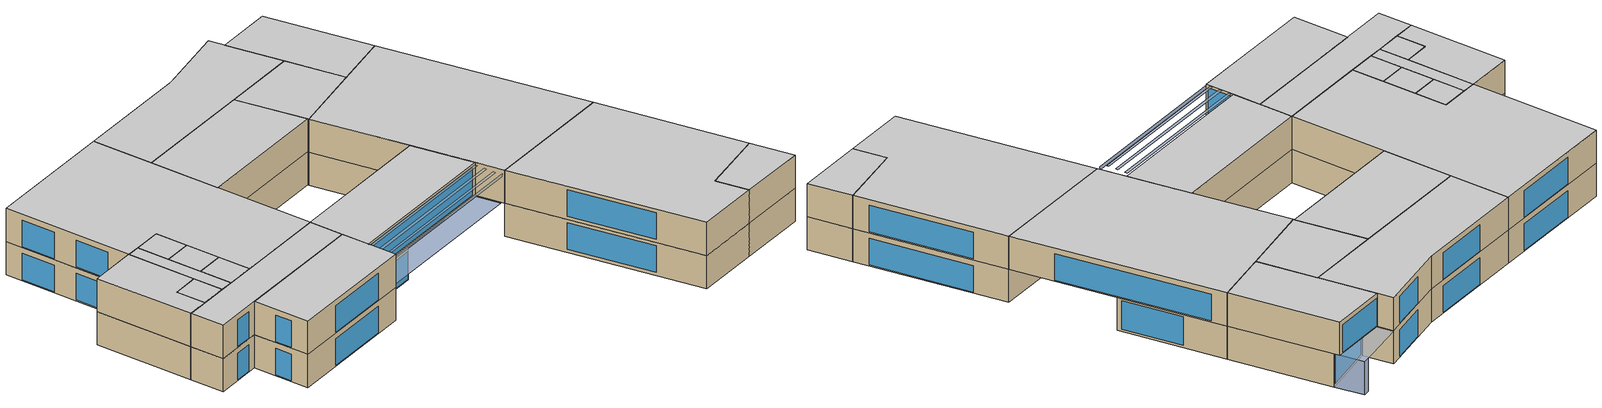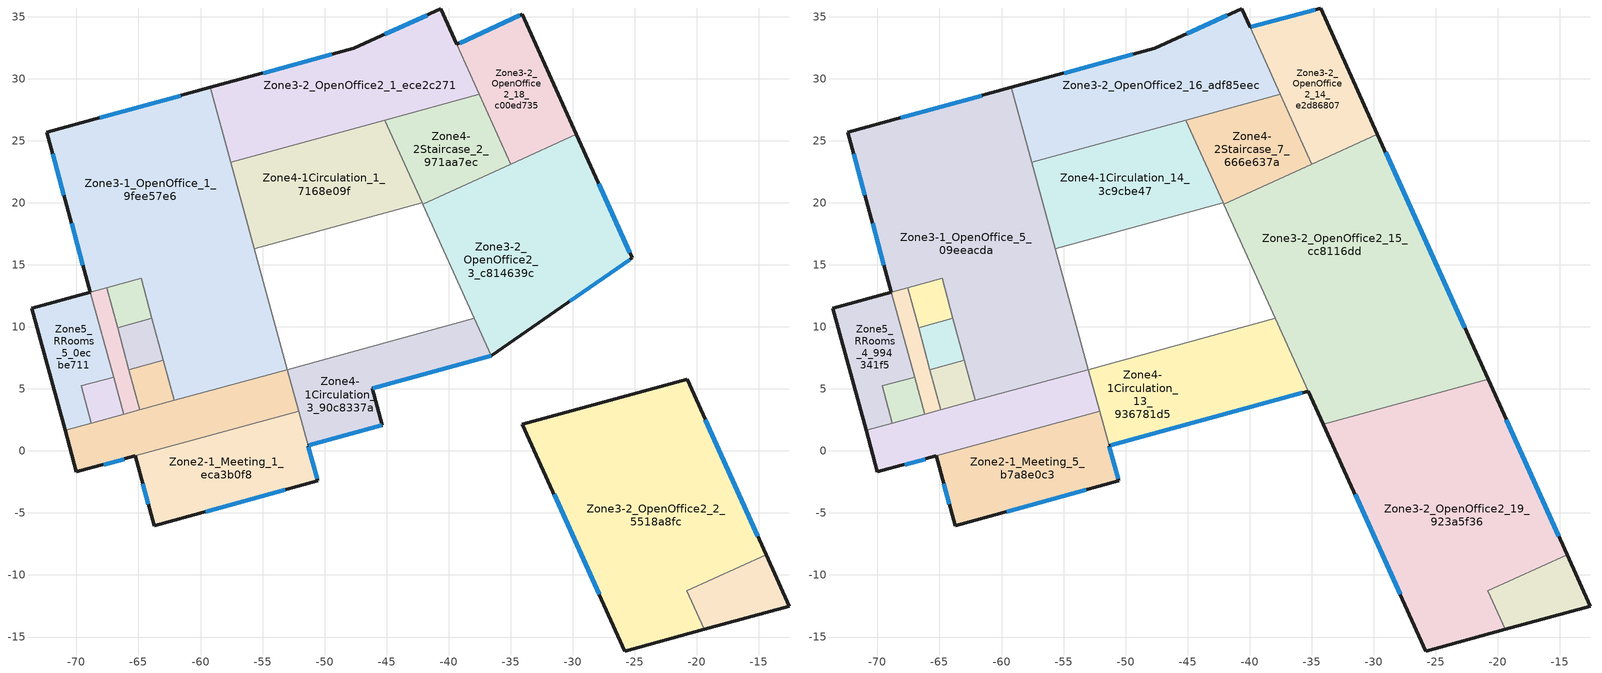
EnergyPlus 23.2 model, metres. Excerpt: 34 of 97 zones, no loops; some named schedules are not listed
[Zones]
Zone2-1_Meeting_18_c3fa0ffe
 floor to Zone5_RRooms_6_ff18170c (Generic Interior Floor): -62.99,7.3 -62.11,4.08 -64.89,3.32 -65.77,6.54 z4.5
 wall to Zone7Shaft_5_db2deef5 (Generic Interior Wall): -65.77,6.54 -64.89,3.32 z4.5:8
 wall to Zone4-1Circulation_2_bd6d9cbe (Generic Interior Wall): -64.89,3.32 -62.11,4.08 z4.5:8
 wall to Zone3-1_OpenOffice_1_9fee57e6 (Generic Interior Wall): -62.11,4.08 -62.99,7.3 z4.5:8
 wall to Zone2-1_Meeting_19_6762c5bd (Generic Interior Wall): -62.99,7.3 -65.77,6.54 z4.5:8
Zone2-1_Meeting_19_6762c5bd
 floor to Zone5_RRooms_6_ff18170c (Generic Interior Floor): -63.91,10.68 -62.99,7.3 -65.77,6.54 -66.69,9.92 z4.5
 wall to Zone7Shaft_5_db2deef5 (Generic Interior Wall): -66.69,9.92 -65.77,6.54 z4.5:8
 wall to Zone3-1_OpenOffice_1_9fee57e6 (Generic Interior Wall): -62.99,7.3 -63.91,10.68 z4.5:8
 wall to Zone2-1_Meeting_20_bb5f5374 (Generic Interior Wall): -63.91,10.68 -66.69,9.92 z4.5:8
Zone2-1_Meeting_1_eca3b0f8
 floor to Zone1-2_Cafe_c039ba0e (Generic Interior Floor): -52.08,3.19 -50.55,-2.42 -63.74,-6.02 -65.27,-0.41 z4.5
 wall outside (Ext_W): -65.27,-0.41 -63.74,-6.02 -50.55,-2.42 -51.32,0.43 z4.5:8
 wall to Zone4-1Circulation_3_90c8337a (Generic Interior Wall): -51.32,0.43 -52.08,3.19 z4.5:8
 wall to Zone4-1Circulation_2_bd6d9cbe (Generic Interior Wall): -52.08,3.19 -65.27,-0.41 z4.5:8
 window (U 0.29 SHGC 0.4 Simple Glazing Window): -59.58,-4.89 -53.17,-3.14 / -64.66,-2.65 -64.21,-4.29 z4.6:7.4; -50.6,-2.23 -51.3,0.34 z4.8:7.7
Zone2-1_Meeting_20_bb5f5374
 floor to Zone5_RRooms_6_ff18170c (Generic Interior Floor): -64.77,13.81 -63.91,10.68 -66.69,9.92 -67.55,13.05 z4.5
 floor to Zone3-3_Lab_23607840 (Generic Interior Floor): -64.79,13.9 -64.77,13.81 -67.55,13.05 -67.57,13.14 z4.5
 wall to Zone7Shaft_5_db2deef5 (Generic Interior Wall): -67.57,13.14 -66.69,9.92 z4.5:8
 wall to Zone3-1_OpenOffice_1_9fee57e6 (Generic Interior Wall): -63.91,10.68 -64.79,13.9 -67.57,13.14 z4.5:8
Zone3-1_OpenOffice_1_9fee57e6
 floor to Zone5_RRooms_6_ff18170c (Generic Interior Floor): -60.54,14.96 -57.88,5.23 -62.11,4.08 -64.77,13.81 z4.5
 floor to Zone1-2_Cafe_c039ba0e (Generic Interior Floor): -55.66,16.3 -53,6.56 -57.88,5.23 -60.54,14.96 z4.5
 floor to Zone3-3_Lab_23607840 (Generic Interior Floor): -59.21,29.3 -55.66,16.3 -64.77,13.81 -64.79,13.9 -68.87,12.79 -72.4,25.7 z4.5
 wall outside (Ext_W): -59.21,29.3 -72.4,25.7 -68.87,12.79 z4.5:8
 wall to Zone7Shaft_5_db2deef5 (Generic Interior Wall): -68.87,12.79 -67.57,13.14 z4.5:8
 wall to Zone1-1_Atrium_6a8d9a73 (Generic Interior Wall): -53,6.56 -55.66,16.3 z4.5:8
 wall to Zone4-1Circulation_2_bd6d9cbe (Generic Interior Wall): -62.11,4.08 -53,6.56 z4.5:8
 wall to Zone4-1Circulation_1_7168e09f (Generic Interior Wall): -55.66,16.3 -57.56,23.27 z4.5:8
 wall to Zone3-2_OpenOffice2_1_ece2c271 (Generic Interior Wall): -57.56,23.27 -59.21,29.3 z4.5:8
 window (U 0.29 SHGC 0.4 Simple Glazing Window): -70.39,18.34 -69.48,14.99 / -71.93,23.97 -71.01,20.62 / -61.59,28.65 -68.14,26.86 z4.6:7.4
Zone3-2_OpenOffice2_18_c00ed735
 floor outside (Ext_G): -34.06,35.2 -29.7,25.53 -35.01,23.11 -39.34,32.77 z4.5
 wall outside (Ext_W): -29.7,25.53 -34.06,35.2 -39.34,32.77 z4.5:8
 wall to Zone4-2Staircase_2_971aa7ec (Generic Interior Wall): -37.53,28.73 -35.01,23.11 z4.5:8
 wall to Zone3-2_OpenOffice2_3_c814639c (Generic Interior Wall): -35.01,23.11 -29.7,25.53 z4.5:8
 wall to Zone3-2_OpenOffice2_1_ece2c271 (Generic Interior Wall): -39.34,32.77 -37.53,28.73 z4.5:8
 window (U 0.29 SHGC 0.4 Simple Glazing Window): -34.27,35.1 -39.12,32.87 z4.75:7.75
Zone3-2_OpenOffice2_1_ece2c271
 floor to Zone3-3_Lab_23607840 (Generic Interior Floor): -40.62,35.63 -37.53,28.73 -57.56,23.27 -59.21,29.3 -47.65,32.46 z4.5
 wall outside (Ext_W): -39.34,32.77 -40.62,35.63 -47.65,32.46 -59.21,29.3 z4.5:8
 wall to Zone4-2Staircase_2_971aa7ec (Generic Interior Wall): -45.14,26.66 -37.53,28.73 z4.5:8
 wall to Zone4-1Circulation_1_7168e09f (Generic Interior Wall): -57.56,23.27 -45.14,26.66 z4.5:8
 window (U 0.29 SHGC 0.4 Simple Glazing Window): -49.44,31.97 -54.95,30.46 / -41.74,35.13 -45.15,33.59 z4.6:7.4
Zone3-2_OpenOffice2_2_5518a8fc
 floor to Zone3-2_OpenOffice2_17_2225e337 (Generic Interior Floor): -20.78,5.76 -14.42,-8.37 -20.82,-11.25 -19.41,-14.38 -25.8,-16.13 -34.06,2.14 z4.5
 wall outside (Ext_W): -14.42,-8.37 -20.78,5.76 -34.06,2.14 -25.8,-16.13 -19.41,-14.38 z4.5:8
 wall to Zone4-2Staircase_1_acd995b7 (Generic Interior Wall): -19.41,-14.38 -20.82,-11.25 -14.42,-8.37 z4.5:8
 window (U 0.29 SHGC 0.4 Simple Glazing Window): -15.08,-6.89 -19.32,2.52 z4.6:7.4; -31.51,-3.5 -27.87,-11.55 z4.85:7.65
Zone3-2_OpenOffice2_3_c814639c
 floor outside (Ext_G): -29.7,25.53 -25.2,15.56 -30.1,12.16 -35.01,23.11 z4.5
 floor to Zone2-2Seminar_d779ca07 (Generic Interior Floor): -35.01,23.11 -30.1,12.16 -36.56,7.68 -42.07,19.88 z4.5
 wall outside (Ext_W): -36.56,7.68 -25.2,15.56 -29.7,25.53 z4.5:8
 wall to Zone4-2Staircase_2_971aa7ec (Generic Interior Wall): -35.01,23.11 -42.07,19.88 z4.5:8
 wall to Zone4-1Circulation_3_90c8337a (Generic Interior Wall): -37.92,10.68 -36.56,7.68 z4.5:8
 wall to Zone1-1_Atrium_6a8d9a73 (Generic Interior Wall): -42.07,19.88 -37.92,10.68 z4.5:8
 window (U 0.29 SHGC 0.4 Simple Glazing Window): -25.39,15.97 -27.9,21.54 z4.75:7.75
 window (Ext_Win): -30.26,12.05 -25.39,15.42 z4.75:7.75
Zone4-1Circulation_1_7168e09f
 floor to Zone3-3_Lab_23607840 (Generic Interior Floor): -45.14,26.66 -42.12,19.99 -55.66,16.3 -57.56,23.27 z4.5
 wall to Zone4-2Staircase_2_971aa7ec (Generic Interior Wall): -42.12,19.99 -45.14,26.66 z4.5:8
 wall to Zone1-1_Atrium_6a8d9a73 (Generic Interior Wall): -55.66,16.3 -42.12,19.99 z4.5:8
Zone4-1Circulation_2_bd6d9cbe
 floor outside (Ext_G): -66.19,2.96 -65.27,-0.41 -70,-1.7 -70.92,1.67 z4.5
 floor to Zone1-2_Cafe_c039ba0e (Generic Interior Floor): -53,6.56 -52.08,3.19 -65.27,-0.41 -66.19,2.96 z4.5
 wall outside (Ext_W): -70.92,1.67 -70,-1.7 -65.27,-0.41 z4.5:8
 wall to Zone8_VRF_5_13a416ad (Generic Interior Wall): -66.19,2.96 -68.8,2.25 z4.5:8
 wall to Zone7Shaft_5_db2deef5 (Generic Interior Wall): -64.89,3.32 -66.19,2.96 z4.5:8
 wall to Zone5_RRooms_5_0ecbe711 (Generic Interior Wall): -68.8,2.25 -70.92,1.67 z4.5:8
 wall to Zone4-1Circulation_3_90c8337a (Generic Interior Wall): -52.08,3.19 -53,6.56 z4.5:8
 window (U 0.29 SHGC 0.4 Simple Glazing Window): -67.8,-1.1 -66.16,-0.65 z4.6:7.4
Zone4-1Circulation_3_90c8337a
 floor to Zone4-1Circulation_16_2a4f0543 (Generic Interior Floor): -37.92,10.68 -36.56,7.68 -46.17,5.06 -45.35,2.07 -51.32,0.43 -53,6.56 z4.5
 wall outside (Ext_W): -51.32,0.43 -45.35,2.07 -46.17,5.06 -36.56,7.68 z4.5:8
 wall to Zone1-1_Atrium_6a8d9a73 (Generic Interior Wall): -37.92,10.68 -53,6.56 z4.5:8
 window (Ext_Win): -46.13,5.07 -36.57,7.68 z4.53:7.42; -51.28,0.45 -45.4,2.05 z4.6:7.5
Zone4-2Staircase_1_acd995b7
 floor to Zone4-2Staircase_8_023d3ca0 (Generic Interior Floor): -14.42,-8.37 -12.55,-12.51 -19.41,-14.38 -20.82,-11.25 z4.5
 wall outside (Ext_W): -19.41,-14.38 -12.55,-12.51 -14.42,-8.37 z4.5:8
Zone4-2Staircase_2_971aa7ec
 floor to Zone4-2Staircase_10_d5759218 (Generic Interior Floor): -37.53,28.73 -35.01,23.11 -42.07,19.88 -45.14,26.66 z4.5
 wall to Zone1-1_Atrium_6a8d9a73 (Generic Interior Wall): -42.12,19.99 -42.07,19.88 z4.5:8
Zone5_RRooms_5_0ecbe711
 floor outside (Ext_G): -68.87,12.79 -67.01,5.95 -69.61,5.24 -68.8,2.25 -70.92,1.67 -73.6,11.5 z4.5
 wall outside (Ext_W): -68.87,12.79 -73.6,11.5 -70.92,1.67 z4.5:8
 wall to Zone8_VRF_5_13a416ad (Generic Interior Wall): -68.8,2.25 -69.61,5.24 -67.01,5.95 z4.5:8
 wall to Zone7Shaft_5_db2deef5 (Generic Interior Wall): -67.01,5.95 -68.87,12.79 z4.5:8
Zone7Shaft_5_db2deef5
 floor to Zone7Shaft_6_667e71f6 (Generic Interior Floor): -67.55,13.05 -64.89,3.32 -66.19,2.96 -68.85,12.69 z4.5
 floor to Zone3-3_Lab_23607840 (Generic Interior Floor): -67.57,13.14 -67.55,13.05 -68.85,12.69 -68.87,12.79 z4.5
 wall to Zone8_VRF_5_13a416ad (Generic Interior Wall): -67.01,5.95 -66.19,2.96 z4.5:8
Zone8_VRF_5_13a416ad
 floor outside (Ext_G): -67.01,5.95 -66.19,2.96 -68.8,2.25 -69.61,5.24 z4.5
Zone2-1_Meeting_15_54a628b9
 floor to Zone2-1_Meeting_20_bb5f5374 (Generic Interior Floor): -64.79,13.9 -63.91,10.68 -66.69,9.92 -67.57,13.14 z8
 wall to Zone7Shaft_4_d39f6429 (Generic Interior Wall): -67.57,13.14 -66.69,9.92 z8:11.5
 wall to Zone3-1_OpenOffice_5_09eeacda (Generic Interior Wall): -63.91,10.68 -64.79,13.9 -67.57,13.14 z8:11.5
 wall to Zone2-1_Meeting_16_d44de828 (Generic Interior Wall): -66.69,9.92 -63.91,10.68 z8:11.5
 ceiling to Zone2-1_Meeting_14_58c0fe43 (Generic Interior Ceiling): -67.57,13.14 -66.69,9.92 -63.91,10.68 -64.79,13.9 z11.5
Zone2-1_Meeting_16_d44de828
 floor to Zone2-1_Meeting_19_6762c5bd (Generic Interior Floor): -63.91,10.68 -62.99,7.3 -65.77,6.54 -66.69,9.92 z8
 wall to Zone7Shaft_4_d39f6429 (Generic Interior Wall): -66.69,9.92 -65.77,6.54 z8:11.5
 wall to Zone3-1_OpenOffice_5_09eeacda (Generic Interior Wall): -62.99,7.3 -63.91,10.68 z8:11.5
 wall to Zone2-1_Meeting_17_ad26577d (Generic Interior Wall): -65.77,6.54 -62.99,7.3 z8:11.5
 ceiling to Zone2-1_Meeting_13_bad50b7f (Generic Interior Ceiling): -66.69,9.92 -65.77,6.54 -62.99,7.3 -63.91,10.68 z11.5
Zone2-1_Meeting_17_ad26577d
 floor to Zone2-1_Meeting_18_c3fa0ffe (Generic Interior Floor): -62.99,7.3 -62.11,4.08 -64.89,3.32 -65.77,6.54 z8
 wall to Zone7Shaft_4_d39f6429 (Generic Interior Wall): -65.77,6.54 -64.89,3.32 z8:11.5
 wall to Zone4-1Circulation_12_c76a91c3 (Generic Interior Wall): -64.89,3.32 -62.11,4.08 z8:11.5
 wall to Zone3-1_OpenOffice_5_09eeacda (Generic Interior Wall): -62.11,4.08 -62.99,7.3 z8:11.5
 ceiling to Zone2-1_Meeting_12_465e56e5 (Generic Interior Ceiling): -65.77,6.54 -64.89,3.32 -62.11,4.08 -62.99,7.3 z11.5
Zone2-1_Meeting_5_b7a8e0c3
 floor to Zone2-1_Meeting_1_eca3b0f8 (Generic Interior Floor): -52.08,3.19 -50.55,-2.42 -63.74,-6.02 -65.27,-0.41 z8
 wall outside (Ext_W): -65.27,-0.41 -63.74,-6.02 -50.55,-2.42 -51.32,0.43 z8:11.5
 wall to Zone4-1Circulation_13_936781d5 (Generic Interior Wall): -51.32,0.43 -52.08,3.19 z8:11.5
 wall to Zone4-1Circulation_12_c76a91c3 (Generic Interior Wall): -52.08,3.19 -65.27,-0.41 z8:11.5
 window (U 0.29 SHGC 0.4 Simple Glazing Window): -59.58,-4.89 -53.17,-3.14 / -64.66,-2.65 -64.21,-4.29 z8.1:10.9; -50.6,-2.23 -51.3,0.34 z8.3:11.2
 ceiling to Zone2-1_Meeting_4_154bf8bc (Generic Interior Ceiling): -65.27,-0.41 -63.74,-6.02 -50.55,-2.42 -52.08,3.19 z11.5
Zone3-1_OpenOffice_5_09eeacda
 floor to Zone3-1_OpenOffice_1_9fee57e6 (Generic Interior Floor): -59.21,29.3 -53,6.56 -62.11,4.08 -64.79,13.9 -68.87,12.79 -72.4,25.7 z8
 wall outside (Ext_W): -59.21,29.3 -72.4,25.7 -68.87,12.79 z8:11.5
 wall to Zone7Shaft_4_d39f6429 (Generic Interior Wall): -68.87,12.79 -67.57,13.14 z8:11.5
 wall to Zone4-1Circulation_14_3c9cbe47 (Generic Interior Wall): -55.66,16.3 -57.56,23.27 z8:11.5
 wall to Zone1-1_Atrium_6a8d9a73 (Generic Interior Wall): -53,6.56 -55.66,16.3 z8:11.5
 wall to Zone4-1Circulation_12_c76a91c3 (Generic Interior Wall): -62.11,4.08 -53,6.56 z8:11.5
 wall to Zone3-2_OpenOffice2_16_adf85eec (Generic Interior Wall): -57.56,23.27 -59.21,29.3 z8:11.5
 window (U 0.29 SHGC 0.4 Simple Glazing Window): -70.39,18.34 -69.48,14.99 / -71.93,23.97 -71.01,20.62 / -61.59,28.65 -68.14,26.86 z8.1:10.9
 ceiling to Zone3-1_OpenOffice_4_da0df4cb (Generic Interior Ceiling): -72.4,25.7 -68.87,12.79 -64.79,13.9 -62.11,4.08 -53,6.56 -59.21,29.3 z11.5
Zone3-2_OpenOffice2_14_e2d86807
 floor outside (Ext_G): -34.28,35.7 -34.06,35.2 -39.34,32.77 -39.96,34.15 z8
 floor to Zone3-2_OpenOffice2_18_c00ed735 (Generic Interior Floor): -34.06,35.2 -29.7,25.53 -35.01,23.11 -39.34,32.77 z8
 wall outside (Ext_W): -29.7,25.53 -34.28,35.7 -39.96,34.15 z8:11.5
 wall to Zone4-2Staircase_7_666e637a (Generic Interior Wall): -37.53,28.73 -35.01,23.11 z8:11.5
 wall to Zone3-2_OpenOffice2_16_adf85eec (Generic Interior Wall): -39.96,34.15 -37.53,28.73 z8:11.5
 wall to Zone3-2_OpenOffice2_15_cc8116dd (Generic Interior Wall): -35.01,23.11 -29.7,25.53 z8:11.5
 window (U 0.29 SHGC 0.4 Simple Glazing Window): -34.73,35.58 -39.87,34.18 z8.1:11
 ceiling to Zone3-2_OpenOffice2_12_5847d1c6 (Generic Interior Ceiling): -39.96,34.15 -35.01,23.11 -29.7,25.53 -34.28,35.7 z11.5
Zone3-2_OpenOffice2_15_cc8116dd
 floor outside (Ext_G): -25.2,15.56 -20.78,5.76 -34.06,2.14 -36.56,7.68 z8
 floor to Zone3-2_OpenOffice2_3_c814639c (Generic Interior Floor): -29.7,25.53 -25.2,15.56 -36.56,7.68 -42.07,19.88 z8
 wall outside (Ext_W): -20.78,5.76 -29.7,25.53 / -35.27,4.82 -34.06,2.14 z8:11.5
 wall to Zone4-2Staircase_7_666e637a (Generic Interior Wall): -35.01,23.11 -42.07,19.88 z8:11.5
 wall to Zone4-1Circulation_13_936781d5 (Generic Interior Wall): -37.92,10.68 -35.27,4.82 z8:11.5
 wall to Zone3-2_OpenOffice2_19_923a5f36 (Generic Interior Wall): -34.06,2.14 -20.78,5.76 z8:11.5
 wall to Zone1-1_Atrium_6a8d9a73 (Generic Interior Wall): -42.07,19.88 -37.92,10.68 z8:11.5
 window (U 0.29 SHGC 0.4 Simple Glazing Window): -22.67,9.93 -29.04,24.07 z8.1:10.9
 ceiling to Zone3-2_OpenOffice2_11_e9a9f9c3 (Generic Interior Ceiling): -42.07,19.88 -34.06,2.14 -20.78,5.76 -29.7,25.53 z11.5
Zone3-2_OpenOffice2_16_adf85eec
 floor to Zone3-2_OpenOffice2_1_ece2c271 (Generic Interior Floor): -40.62,35.63 -37.53,28.73 -57.56,23.27 -59.21,29.3 -47.65,32.46 z8
 wall outside (Ext_W): -39.96,34.15 -40.62,35.63 -47.65,32.46 -59.21,29.3 z8:11.5
 wall to Zone4-2Staircase_7_666e637a (Generic Interior Wall): -45.14,26.66 -37.53,28.73 z8:11.5
 wall to Zone4-1Circulation_14_3c9cbe47 (Generic Interior Wall): -57.56,23.27 -45.14,26.66 z8:11.5
 window (U 0.29 SHGC 0.4 Simple Glazing Window): -49.44,31.97 -54.95,30.46 / -41.8,35.1 -45.08,33.62 z8.1:10.9
 ceiling to Zone3-2_OpenOffice2_10_b9c5c1e2 (Generic Interior Ceiling): -59.21,29.3 -57.56,23.27 -37.53,28.73 -40.62,35.63 -47.65,32.46 z11.5
Zone3-2_OpenOffice2_19_923a5f36
 floor to Zone3-2_OpenOffice2_2_5518a8fc (Generic Interior Floor): -20.78,5.76 -14.42,-8.37 -20.82,-11.25 -19.41,-14.38 -25.8,-16.13 -34.06,2.14 z8
 wall outside (Ext_W): -14.42,-8.37 -20.78,5.76 / -34.06,2.14 -25.8,-16.13 -19.41,-14.38 z8:11.5
 wall to Zone4-2Staircase_11_8b1e9cfb (Generic Interior Wall): -19.41,-14.38 -20.82,-11.25 -14.42,-8.37 z8:11.5
 window (U 0.29 SHGC 0.4 Simple Glazing Window): -15.08,-6.89 -19.32,2.52 z8.1:10.9; -31.51,-3.5 -27.87,-11.55 z8.35:11.15
 ceiling to Zone3-2_OpenOffice2_13_3028a123 (Generic Interior Ceiling): -34.06,2.14 -25.8,-16.13 -19.41,-14.38 -20.82,-11.25 -14.42,-8.37 -20.78,5.76 z11.5
Zone4-1Circulation_12_c76a91c3
 floor to Zone4-1Circulation_2_bd6d9cbe (Generic Interior Floor): -53,6.56 -52.08,3.19 -70,-1.7 -70.92,1.67 z8
 wall outside (Ext_W): -70.92,1.67 -70,-1.7 -65.27,-0.41 z8:11.5
 wall to Zone8_VRF_4_a320504e (Generic Interior Wall): -66.19,2.96 -68.8,2.25 z8:11.5
 wall to Zone7Shaft_4_d39f6429 (Generic Interior Wall): -64.89,3.32 -66.19,2.96 z8:11.5
 wall to Zone5_RRooms_4_994341f5 (Generic Interior Wall): -68.8,2.25 -70.92,1.67 z8:11.5
 wall to Zone4-1Circulation_13_936781d5 (Generic Interior Wall): -52.08,3.19 -53,6.56 z8:11.5
 window (U 0.29 SHGC 0.4 Simple Glazing Window): -67.8,-1.1 -66.16,-0.65 z8.1:10.9
 ceiling to Zone4-1Circulation_11_8851a81f (Generic Interior Ceiling): -70.92,1.67 -70,-1.7 -52.08,3.19 -53,6.56 z11.5
Zone4-1Circulation_13_936781d5
 floor outside (Ext_G): -36.56,7.68 -35.27,4.82 -45.35,2.07 -46.17,5.06 z8
 floor to Zone4-1Circulation_3_90c8337a (Generic Interior Floor): -37.92,10.68 -36.56,7.68 -46.17,5.06 -45.35,2.07 -51.32,0.43 -53,6.56 z8
 wall outside (Ext_W): -51.32,0.43 -35.27,4.82 z8:11.5
 wall to Zone1-1_Atrium_6a8d9a73 (Generic Interior Wall): -37.92,10.68 -53,6.56 z8:11.5
 window (U 0.29 SHGC 0.4 Simple Glazing Window): -51.18,0.47 -35.75,4.69 z8.3:11.2
 ceiling to Zone4-1Circulation_10_7739e39b (Generic Interior Ceiling): -53,6.56 -51.32,0.43 -35.27,4.82 -37.92,10.68 z11.5
Zone4-1Circulation_14_3c9cbe47
 floor to Zone4-1Circulation_1_7168e09f (Generic Interior Floor): -45.14,26.66 -42.12,19.99 -55.66,16.3 -57.56,23.27 z8
 wall to Zone4-2Staircase_7_666e637a (Generic Interior Wall): -42.12,19.99 -45.14,26.66 z8:11.5
 wall to Zone1-1_Atrium_6a8d9a73 (Generic Interior Wall): -55.66,16.3 -42.12,19.99 z8:11.5
 ceiling to Zone4-1Circulation_9_7399e7a8 (Generic Interior Ceiling): -57.56,23.27 -55.66,16.3 -42.12,19.99 -45.14,26.66 z11.5
Zone4-2Staircase_11_8b1e9cfb
 floor to Zone4-2Staircase_1_acd995b7 (Generic Interior Floor): -14.42,-8.37 -12.55,-12.51 -19.41,-14.38 -20.82,-11.25 z8
 wall outside (Ext_W): -19.41,-14.38 -12.55,-12.51 -14.42,-8.37 z8:11.5
 ceiling to Zone4-2Staircase_5_7ce0751d (Generic Interior Ceiling): -20.82,-11.25 -19.41,-14.38 -12.55,-12.51 -14.42,-8.37 z11.5
Zone4-2Staircase_7_666e637a
 floor to Zone4-2Staircase_2_971aa7ec (Generic Interior Floor): -37.53,28.73 -35.01,23.11 -42.07,19.88 -45.14,26.66 z8
 wall to Zone1-1_Atrium_6a8d9a73 (Generic Interior Wall): -42.12,19.99 -42.07,19.88 z8:11.5
 ceiling to Zone4-2Staircase_6_98eb0e3c (Generic Interior Ceiling): -45.14,26.66 -42.07,19.88 -35.01,23.11 -37.53,28.73 z11.5
Zone5_RRooms_4_994341f5
 floor to Zone5_RRooms_5_0ecbe711 (Generic Interior Floor): -68.87,12.79 -67.01,5.95 -69.61,5.24 -68.8,2.25 -70.92,1.67 -73.6,11.5 z8
 wall outside (Ext_W): -68.87,12.79 -73.6,11.5 -70.92,1.67 z8:11.5
 wall to Zone8_VRF_4_a320504e (Generic Interior Wall): -68.8,2.25 -69.61,5.24 -67.01,5.95 z8:11.5
 wall to Zone7Shaft_4_d39f6429 (Generic Interior Wall): -67.01,5.95 -68.87,12.79 z8:11.5
 ceiling to Zone5_RRooms_3_dfa855b2 (Generic Interior Ceiling): -73.6,11.5 -70.92,1.67 -68.8,2.25 -69.61,5.24 -67.01,5.95 -68.87,12.79 z11.5
Zone7Shaft_4_d39f6429
 floor to Zone7Shaft_5_db2deef5 (Generic Interior Floor): -67.57,13.14 -64.89,3.32 -66.19,2.96 -68.87,12.79 z8
 wall to Zone8_VRF_4_a320504e (Generic Interior Wall): -67.01,5.95 -66.19,2.96 z8:11.5
 ceiling to Zone7Shaft_3_ea084389 (Generic Interior Ceiling): -68.87,12.79 -66.19,2.96 -64.89,3.32 -67.57,13.14 z11.5
Zone8_VRF_4_a320504e
 floor to Zone8_VRF_5_13a416ad (Generic Interior Floor): -67.01,5.95 -66.19,2.96 -68.8,2.25 -69.61,5.24 z8
 ceiling to Zone8_VRF_3_160597a0 (Generic Interior Ceiling): -69.61,5.24 -68.8,2.25 -66.19,2.96 -67.01,5.95 z11.5
shading: -34.05,35.21 -35.33,37.98 / -35.33,37.98 -35.92,37.72 z4.5:8; -35.6,4.48 -35.54,4.24 -51.2,-0.04 -51.26,0.2 z11.51; -50.55,-2.41,11.4 -50.55,-2.4,11.07 -34.55,1.97,11.07 -34.55,1.95,11.4; -35.34,3.51 -35.27,3.27 -50.93,-1 -51,-0.76 z11.51; -51.25,0.18 -50.59,-2.26 -34.59,2.11 -35.63,4.44 z8.22; -40.62,35.63 -39.96,34.15 -34.28,35.7 -35.33,37.98 z8; -35.08,2.55 -35.01,2.31 -50.67,-1.97 -50.74,-1.73 z11.51
[Building]
HVACDetailed-Oct-13: North Axis {deg}=0; Terrain=City; Solar Distribution=FullExteriorWithReflections
[Site:Location]
Site 1: Latitude {deg}=0; Longitude {deg}=0; Time Zone {hr}=0; Elevation {m}=0
[Site:WaterMainsTemperature]
Calculation Method=CorrelationFromWeatherFile
[SizingPeriod:DesignDay] Month=7; Day of Month=21; Day Type=SummerDesignDay; Dry-Bulb Temperature Range Modifier Type=DefaultMultipliers; Barometric Pressure {Pa}=100832; Wind Speed {m/s}=4.8; Wind Direction {deg}=260; Rain Indicator=No; Snow Indicator=No; Daylight Saving Time Indicator=No; Solar Model Indicator=ASHRAETau2017; Begin Environment Reset Mode=FullResetAtBeginEnvironment
Name | Maximum Dry-Bulb Temperature {C} | Daily Dry-Bulb Temperature Range {deltaC} | Humidity Condition Type | Wetbulb or DewPoint at Maximum Dry-Bulb {C} | Enthalpy at Maximum Dry-Bulb {J/kg}
Edinburgh.AP Ann Clg .4% Condns DB=>MWB | 22.2 | 10.9 | Wetbulb | 16.8
Edinburgh.AP Ann Clg .4% Condns DP=>MDB | 19.2 | 8.1 | Dewpoint | 16.5
Edinburgh.AP Ann Clg .4% Condns Enth=>MDB | 21.1 | 8.1 | Enthalpy |  | 50300
Edinburgh.AP Ann Clg .4% Condns WB=>MDB | 20.9 | 9.3 | Wetbulb | 17.8
[Material] Thermal Absorptance=0.9
Name | Roughness | Thickness {m} | Conductivity {W/m-K} | Density {kg/m3} | Specific Heat {J/kg-K} | Solar Absorptance | Visible Absorptance
Generic Acoustic Tile | MediumSmooth | 0.02 | 0.06 | 368 | 590 | 0.2 | 0.2
Generic Ceiling Air Gap | Smooth | 0.1 | 0.556 | 1.28 | 1000 | 0.7 | 0.7
Generic Gypsum Board | MediumSmooth | 0.0127 | 0.16 | 800 | 1090 | 0.5 | 0.5
Generic LW Concrete | MediumRough | 0.1 | 0.53 | 1280 | 840 | 0.8 | 0.8
Generic Wall Air Gap | Smooth | 0.1 | 0.667 | 1.28 | 1000 | 0.7 | 0.7
[Material:NoMass] Roughness=MediumRough; Thermal Absorptance=0.9; Solar Absorptance=0.7; Visible Absorptance=0.7
Name | Thermal Resistance {m2-K/W}
MaterialExt_G | 7.54231
MaterialExt_W | 6.51667
[WindowMaterial:SimpleGlazingSystem] Visible Transmittance=0.6
Name | U-Factor {W/m2-K} | Solar Heat Gain Coefficient
MaterialExt_Win | 1.54 | 0.3
U 0.29 SHGC 0.4 Simple Glazing | 1.64662 | 0.4
[Construction]
Ext_G: MaterialExt_G
Ext_W: MaterialExt_W
Ext_Win: MaterialExt_Win
Generic Interior Ceiling: Generic LW Concrete, Generic Ceiling Air Gap, Generic Acoustic Tile
Generic Interior Floor: Generic Acoustic Tile, Generic Ceiling Air Gap, Generic LW Concrete
Generic Interior Wall: Generic Gypsum Board, Generic Wall Air Gap, Generic Gypsum Board
U 0.29 SHGC 0.4 Simple Glazing Window: U 0.29 SHGC 0.4 Simple Glazing
[Zone] Multiplier=1; Ceiling Height {m}=3.5; Part of Total Floor Area=Yes
Name | Volume {m3}
Zone2-1_Meeting_15_54a628b9; Zone2-1_Meeting_17_ad26577d; Zone2-1_Meeting_18_c3fa0ffe; Zone2-1_Meeting_20_bb5f5374 | 33.7069
Zone2-1_Meeting_16_d44de828; Zone2-1_Meeting_19_6762c5bd | 35.2952
Zone2-1_Meeting_1_eca3b0f8; Zone2-1_Meeting_5_b7a8e0c3 | 278.6
Zone3-1_OpenOffice_1_9fee57e6; Zone3-1_OpenOffice_5_09eeacda | 977.499
Zone3-2_OpenOffice2_14_e2d86807 | 237.256
Zone3-2_OpenOffice2_15_cc8116dd | 979.215
Zone3-2_OpenOffice2_16_adf85eec; Zone3-2_OpenOffice2_1_ece2c271 | 460.475
Zone3-2_OpenOffice2_18_c00ed735 | 216.295
Zone3-2_OpenOffice2_19_923a5f36; Zone3-2_OpenOffice2_2_5518a8fc | 854.349
Zone3-2_OpenOffice2_3_c814639c | 578.921
Zone4-1Circulation_12_c76a91c3; Zone4-1Circulation_2_bd6d9cbe | 227.03
Zone4-1Circulation_13_936781d5 | 358.906
Zone4-1Circulation_14_3c9cbe47; Zone4-1Circulation_1_7168e09f | 340.252
Zone4-1Circulation_3_90c8337a | 248.06
Zone4-2Staircase_11_8b1e9cfb; Zone4-2Staircase_1_acd995b7 | 98.004
Zone4-2Staircase_2_971aa7ec; Zone4-2Staircase_7_666e637a | 185.158
Zone5_RRooms_4_994341f5; Zone5_RRooms_5_0ecbe711 | 145.341
Zone7Shaft_4_d39f6429; Zone7Shaft_5_db2deef5 | 48.1241
Zone8_VRF_4_a320504e; Zone8_VRF_5_13a416ad | 29.278
[Space]
Name | Zone | Space Type
Zone2-1_Meeting_15_54a628b9_Space | Zone2-1_Meeting_15_54a628b9 | 2-1_meeting_br_
Zone2-1_Meeting_16_d44de828_Space | Zone2-1_Meeting_16_d44de828 | 2-1_meeting_br_
Zone2-1_Meeting_17_ad26577d_Space | Zone2-1_Meeting_17_ad26577d | 2-1_meeting_br_
Zone2-1_Meeting_18_c3fa0ffe_Space | Zone2-1_Meeting_18_c3fa0ffe | 2-1_meeting_br_
Zone2-1_Meeting_19_6762c5bd_Space | Zone2-1_Meeting_19_6762c5bd | 2-1_meeting_br_
Zone2-1_Meeting_1_eca3b0f8_Space | Zone2-1_Meeting_1_eca3b0f8 | 2-1_meeting_br_
Zone2-1_Meeting_20_bb5f5374_Space | Zone2-1_Meeting_20_bb5f5374 | 2-1_meeting_br_
Zone2-1_Meeting_5_b7a8e0c3_Space | Zone2-1_Meeting_5_b7a8e0c3 | 2-1_meeting_br_
Zone3-1_OpenOffice_1_9fee57e6_Space | Zone3-1_OpenOffice_1_9fee57e6 | 3-1_openoffice_br_
Zone3-1_OpenOffice_5_09eeacda_Space | Zone3-1_OpenOffice_5_09eeacda | 3-1_openoffice_br_
Zone3-2_OpenOffice2_14_e2d86807_Space | Zone3-2_OpenOffice2_14_e2d86807 | 3-2_openoffice2_br_
Zone3-2_OpenOffice2_15_cc8116dd_Space | Zone3-2_OpenOffice2_15_cc8116dd | 3-2_openoffice2_br_
Zone3-2_OpenOffice2_16_adf85eec_Space | Zone3-2_OpenOffice2_16_adf85eec | 3-2_openoffice2_br_
Zone3-2_OpenOffice2_18_c00ed735_Space | Zone3-2_OpenOffice2_18_c00ed735 | 3-2_openoffice2_br_
Zone3-2_OpenOffice2_19_923a5f36_Space | Zone3-2_OpenOffice2_19_923a5f36 | 3-2_openoffice2_br_
Zone3-2_OpenOffice2_1_ece2c271_Space | Zone3-2_OpenOffice2_1_ece2c271 | 3-2_openoffice2_br_
Zone3-2_OpenOffice2_2_5518a8fc_Space | Zone3-2_OpenOffice2_2_5518a8fc | 3-2_openoffice2_br_
Zone3-2_OpenOffice2_3_c814639c_Space | Zone3-2_OpenOffice2_3_c814639c | 3-2_openoffice2_br_
Zone4-1Circulation_12_c76a91c3_Space | Zone4-1Circulation_12_c76a91c3 | 4-1_circulation_br_
Zone4-1Circulation_13_936781d5_Space | Zone4-1Circulation_13_936781d5 | 4-1_circulation_br_
Zone4-1Circulation_14_3c9cbe47_Space | Zone4-1Circulation_14_3c9cbe47 | 4-1_circulation_br_
Zone4-1Circulation_1_7168e09f_Space | Zone4-1Circulation_1_7168e09f | 4-1_circulation_br_
Zone4-1Circulation_2_bd6d9cbe_Space | Zone4-1Circulation_2_bd6d9cbe | 4-1_circulation_br_
Zone4-1Circulation_3_90c8337a_Space | Zone4-1Circulation_3_90c8337a | 4-1_circulation_br_
Zone4-2Staircase_11_8b1e9cfb_Space | Zone4-2Staircase_11_8b1e9cfb | 4-2_staircase_br_
Zone4-2Staircase_1_acd995b7_Space | Zone4-2Staircase_1_acd995b7 | 4-2_staircase_br_
Zone4-2Staircase_2_971aa7ec_Space | Zone4-2Staircase_2_971aa7ec | 4-2_staircase_br_
Zone4-2Staircase_7_666e637a_Space | Zone4-2Staircase_7_666e637a | 4-2_staircase_br_
Zone5_RRooms_4_994341f5_Space | Zone5_RRooms_4_994341f5 | 5_rrooms_br_
Zone5_RRooms_5_0ecbe711_Space | Zone5_RRooms_5_0ecbe711 | 5_rrooms_br_
Zone7Shaft_4_d39f6429_Space | Zone7Shaft_4_d39f6429 | 7_shaft_br_
Zone7Shaft_5_db2deef5_Space | Zone7Shaft_5_db2deef5 | 7_shaft_br_
Zone8_VRF_4_a320504e_Space | Zone8_VRF_4_a320504e | 8_vrf_br_
Zone8_VRF_5_13a416ad_Space | Zone8_VRF_5_13a416ad | 8_vrf_br_
[SpaceList]
2-1_meeting_br_: Zone2-1_Meeting_12_465e56e5_Space, Zone2-1_Meeting_5_b7a8e0c3_Space, Zone2-1_Meeting_10_183a7ef1_Space, Zone2-1_Meeting_1_eca3b0f8_Space, Zone2-1_Meeting_2_0e073c3e_Space, Zone2-1_Meeting_3_3b5615bf_Space, Zone2-1_Meeting_4_154bf8bc_Space, Zone2-1_Meeting_6_75394d70_Space, Zone2-1_Meeting_7_f519f905_Space, Zone2-1_Meeting_8_3de49b7e_Space, Zone2-1_Meeting_9_dc6c83d3_Space, Zone2-1_Meeting_11_ce9d4c2e_Space, Zone2-1_Meeting_13_bad50b7f_Space, Zone2-1_Meeting_14_58c0fe43_Space, Zone2-1_Meeting_15_54a628b9_Space, Zone2-1_Meeting_16_d44de828_Space, Zone2-1_Meeting_17_ad26577d_Space, Zone2-1_Meeting_18_c3fa0ffe_Space, Zone2-1_Meeting_19_6762c5bd_Space, Zone2-1_Meeting_20_bb5f5374_Space
3-1_openoffice_br_: Zone3-1_OpenOffice_3_5765be82_Space, Zone3-1_OpenOffice_5_09eeacda_Space, Zone3-1_OpenOffice_1_9fee57e6_Space, Zone3-1_OpenOffice_2_110e1ef3_Space, Zone3-1_OpenOffice_4_da0df4cb_Space
3-2_openoffice2_br_: Zone3-2_OpenOffice2_16_adf85eec_Space, Zone3-2_OpenOffice2_9_6c3225f9_Space, Zone3-2_OpenOffice2_10_b9c5c1e2_Space, Zone3-2_OpenOffice2_5_2a12de25_Space, Zone3-2_OpenOffice2_15_cc8116dd_Space, Zone3-2_OpenOffice2_18_c00ed735_Space, Zone3-2_OpenOffice2_8_104f9eb4_Space, Zone3-2_OpenOffice2_1_ece2c271_Space, Zone3-2_OpenOffice2_2_5518a8fc_Space, Zone3-2_OpenOffice2_3_c814639c_Space, Zone3-2_OpenOffice2_13_3028a123_Space, Zone3-2_OpenOffice2_4_df3f73ff_Space, Zone3-2_OpenOffice2_6_9b68752e_Space, Zone3-2_OpenOffice2_7_76c03369_Space, Zone3-2_OpenOffice2_17_2225e337_Space, Zone3-2_OpenOffice2_11_e9a9f9c3_Space, Zone3-2_OpenOffice2_12_5847d1c6_Space, Zone3-2_OpenOffice2_14_e2d86807_Space, Zone3-2_OpenOffice2_19_923a5f36_Space
4-1_circulation_br_: Zone4-1Circulation_16_2a4f0543_Space, Zone4-1Circulation_12_c76a91c3_Space, Zone4-1Circulation_5_8dfb2da8_Space, Zone4-1Circulation_4_b4d13b00_Space, Zone4-1Circulation_13_936781d5_Space, Zone4-1Circulation_3_90c8337a_Space, Zone4-1Circulation_8_3570322d_Space, Zone4-1Circulation_1_7168e09f_Space, Zone4-1Circulation_15_3297f70c_Space, Zone4-1Circulation_2_bd6d9cbe_Space, Zone4-1Circulation_6_541f55f8_Space, Zone4-1Circulation_14_3c9cbe47_Space, Zone4-1Circulation_7_59bbfa97_Space, Zone4-1Circulation_9_7399e7a8_Space, Zone4-1Circulation_10_7739e39b_Space, Zone4-1Circulation_11_8851a81f_Space
4-2_staircase_br_: Zone4-2Staircase_6_98eb0e3c_Space, Zone4-2Staircase_4_d96fed0a_Space, Zone4-2Staircase_1_acd995b7_Space, Zone4-2Staircase_2_971aa7ec_Space, Zone4-2Staircase_3_cad931a6_Space, Zone4-2Staircase_5_7ce0751d_Space, Zone4-2Staircase_7_666e637a_Space, Zone4-2Staircase_8_023d3ca0_Space, Zone4-2Staircase_9_593accb5_Space, Zone4-2Staircase_11_8b1e9cfb_Space, Zone4-2Staircase_10_d5759218_Space
5_rrooms_br_: Zone5_RRooms_4_994341f5_Space, Zone5_RRooms_1_9ae4908e_Space, Zone5_RRooms_2_c6d4a9c9_Space, Zone5_RRooms_3_dfa855b2_Space, Zone5_RRooms_5_0ecbe711_Space, Zone5_RRooms_6_ff18170c_Space
7_shaft_br_: Zone7Shaft_6_667e71f6_Space, Zone7Shaft_1_fdb86ad9_Space, Zone7Shaft_2_d4b916fd_Space, Zone7Shaft_3_ea084389_Space, Zone7Shaft_4_d39f6429_Space, Zone7Shaft_5_db2deef5_Space
8_vrf_br_: Zone8_VRF_3_160597a0_Space, Zone8_VRF_1_f76cef6a_Space, Zone8_VRF_2_09ef7482_Space, Zone8_VRF_4_a320504e_Space, Zone8_VRF_5_13a416ad_Space
[Lights] Design Level Calculation Method=Watts/Area; Return Air Fraction=0; Fraction Radiant=0.32; Fraction Visible=0.25; Fraction Replaceable=1
Name | Zone or ZoneList or Space or SpaceList | Schedule | Watts per Zone Floor Area {W/m2}
lt_2-1_meeting_br_ | 2-1_meeting_br_ | lt_sch_2-1_meeting_br_ | 5.7
lt_3-1_openoffice_br_ | 3-1_openoffice_br_ | lt_sch_3-1_openoffice_br_ | 4.5
lt_3-2_openoffice2_br_ | 3-2_openoffice2_br_ | lt_sch_3-2_openoffice2_br_ | 4.5
lt_4-1_circulation_br_ | 4-1_circulation_br_ | lt_sch_4-1_circulation_br_ | 3.75
lt_4-2_staircase_br_ | 4-2_staircase_br_ | lt_sch_4-2_staircase_br_ | 3.75
lt_5_rrooms_br_ | 5_rrooms_br_ | lt_sch_5_rrooms_br_ | 10
lt_7_shaft_br_ | 7_shaft_br_ | lt_sch_7_shaft_br_ | 0
[People] Number of People Calculation Method=People/Area; Fraction Radiant=0.3; Activity Level Schedule=Seated Adult Activity
Name | Zone or ZoneList or Space or SpaceList | Number of People Schedule | People per Floor Area {person/m2}
ppl_2-1_meeting_br_ | 2-1_meeting_br_ | ppl_sch_2-1_meeting_br_ | 0.5
ppl_3-1_openoffice_br_ | 3-1_openoffice_br_ | ppl_sch_3-1_openoffice_br_ | 0.1
ppl_3-2_openoffice2_br_ | 3-2_openoffice2_br_ | ppl_sch_3-2_openoffice2_br_ | 0.1
ppl_4-1_circulation_br_ | 4-1_circulation_br_ | ppl_sch_4-1_circulation_br_ | 0
ppl_4-2_staircase_br_ | 4-2_staircase_br_ | ppl_sch_4-2_staircase_br_ | 0
ppl_5_rrooms_br_ | 5_rrooms_br_ | ppl_sch_5_rrooms_br_ | 0
ppl_7_shaft_br_ | 7_shaft_br_ | ppl_sch_7_shaft_br_ | 0
[ElectricEquipment] Design Level Calculation Method=Watts/Area; Fraction Latent=0; Fraction Radiant=0; Fraction Lost=0
Name | Zone or ZoneList or Space or SpaceList | Schedule | Watts per Zone Floor Area {W/m2}
eq_2-1_meeting_br_ | 2-1_meeting_br_ | eq_sch_2-1_meeting_br_ | 20
eq_3-1_openoffice_br_ | 3-1_openoffice_br_ | eq_sch_3-1_openoffice_br_ | 16
eq_3-2_openoffice2_br_ | 3-2_openoffice2_br_ | eq_sch_3-2_openoffice2_br_ | 16
eq_4-1_circulation_br_ | 4-1_circulation_br_ | eq_sch_4-1_circulation_br_ | 0
eq_4-2_staircase_br_ | 4-2_staircase_br_ | eq_sch_4-2_staircase_br_ | 0
eq_5_rrooms_br_ | 5_rrooms_br_ | eq_sch_5_rrooms_br_ | 0
eq_7_shaft_br_ | 7_shaft_br_ | eq_sch_7_shaft_br_ | 0
[ZoneInfiltration:DesignFlowRate] Schedule=inftr_sch_office-m-c_br_; Design Flow Rate Calculation Method=Flow/ExteriorArea; 7th field=0.00027; Constant Term Coefficient=1; Temperature Term Coefficient=0; Velocity Term Coefficient=0
Name | Zone or ZoneList or Space or SpaceList
inftr_office-m-c_br_ 2 | 2-1_meeting_br_
inftr_office-m-c_br_ | 3-1_openoffice_br_
inftr_office-m-c_br_ 12 | 3-2_openoffice2_br_
inftr_office-m-c_br_ 1 | 4-1_circulation_br_
inftr_office-m-c_br_ 9 | 4-2_staircase_br_
inftr_office-m-c_br_ 7 | 5_rrooms_br_
inftr_office-m-c_br_ 5 | 7_shaft_br_
inftr_office-m-c_br_ 8 | 8_vrf_br_
[ZoneVentilation:WindandStackOpenArea] Opening Area {m2}=0; Opening Area Fraction Schedule=NaturalVent; Opening Effectiveness=0; Discharge Coefficient for Opening=0.45; Minimum Indoor Temperature {C}=0; Maximum Indoor Temperature {C}=100; Delta Temperature {deltaC}=-100; Minimum Outdoor Temperature {C}=-100; Maximum Outdoor Temperature {C}=100; Maximum Wind Speed {m/s}=40
Name | Zone or Space | Effective Angle {deg} | Height Difference {m}
win-SW_10_56c09cf9_Opening | Zone2-1_Meeting_1_eca3b0f8 | 165 | 0.7
win-NE_6_9b43f814_Opening | Zone2-1_Meeting_1_eca3b0f8 | 75 | 0.725
win-NE_8_36b1d4b9_Opening | Zone2-1_Meeting_1_eca3b0f8 | 255 | 0.7
win-SW_14_20bcd77e_Opening | Zone2-1_Meeting_5_b7a8e0c3 | 165 | 0.7
win-NE_28_d33a5164_Opening | Zone2-1_Meeting_5_b7a8e0c3 | 255 | 0.7
win-NE_17_738efb0e_Opening | Zone2-1_Meeting_5_b7a8e0c3 | 75 | 0.725
win-NE_43_39223adb_Opening; win-NE_48_af5d2280_Opening | Zone3-1_OpenOffice_1_9fee57e6 | 255 | 0.7
win-NE_9_6b0c543b_Opening | Zone3-1_OpenOffice_1_9fee57e6 | 345 | 0.7
win-NE_47_5786d527_Opening; win-NE_52_678cdbe9_Opening | Zone3-1_OpenOffice_5_09eeacda | 255 | 0.7
win-NE_34_c910ea42_Opening | Zone3-1_OpenOffice_5_09eeacda | 345 | 0.7
win-NE_41_089387b8_Opening | Zone3-2_OpenOffice2_14_e2d86807 | 345 | 0.725
win-NE_61_c2e8143a_Opening | Zone3-2_OpenOffice2_15_cc8116dd | 66 | 0.7
win-NE_57_9797693d_Opening | Zone3-2_OpenOffice2_16_adf85eec | 345 | 0.7
win-NE_42_04882f13_Opening | Zone3-2_OpenOffice2_16_adf85eec | 336 | 0.7
win-NE_11_1d360f18_Opening | Zone3-2_OpenOffice2_18_c00ed735 | 335 | 0.75
win-NE_30_e2fd9f0f_Opening | Zone3-2_OpenOffice2_19_923a5f36 | 66 | 0.7
win-SW_16_eb86d4a7_Opening | Zone3-2_OpenOffice2_19_923a5f36 | 246 | 0.7
win-NE_53_95902ff8_Opening | Zone3-2_OpenOffice2_1_ece2c271 | 345 | 0.7
win-NE_10_51021d24_Opening | Zone3-2_OpenOffice2_1_ece2c271 | 336 | 0.7
win-NE_12_2273d2b6_Opening | Zone3-2_OpenOffice2_2_5518a8fc | 66 | 0.7
win-SW_17_ad088f47_Opening | Zone3-2_OpenOffice2_2_5518a8fc | 246 | 0.7
win-NE_62_d943d1c2_Opening | Zone3-2_OpenOffice2_3_c814639c | 66 | 0.75
win-SW_1_b4a428d3_Opening | Zone3-2_OpenOffice2_3_c814639c | 145 | 0.75
win-NE_24_62aa0123_Opening | Zone4-1Circulation_12_c76a91c3 | 165 | 0.7
win-SW_9_32704b2b_Opening | Zone4-1Circulation_13_936781d5 | 165 | 0.725
win-NE_7_a52fef74_Opening | Zone4-1Circulation_2_bd6d9cbe | 165 | 0.7
win-SW_2_c9795e2e_Opening | Zone4-1Circulation_3_90c8337a | 165 | 0.722875
win-SW_3_a847b770_Opening | Zone4-1Circulation_3_90c8337a | 165 | 0.725
[Zone equipment]
Zone7Shaft_4_d39f6429: Zone7Shaft_4_d39f6429 Ideal Loads Air System
Zone7Shaft_5_db2deef5: Zone7Shaft_5_db2deef5 Ideal Loads Air System
[Sizing:Zone] Zone Cooling Design Supply Air Temperature Input Method=SupplyAirTemperature; Zone Cooling Design Supply Air Temperature {C}=14; Zone Cooling Design Supply Air Temperature Difference {deltaC}=11.11; Zone Heating Design Supply Air Temperature Input Method=SupplyAirTemperature; Zone Heating Design Supply Air Temperature {C}=40; Zone Heating Design Supply Air Temperature Difference {deltaC}=11.11; Zone Cooling Design Supply Air Humidity Ratio {kgWater/kgDryAir}=0.0085; Zone Heating Design Supply Air Humidity Ratio {kgWater/kgDryAir}=0.008; Cooling Design Air Flow Method=DesignDay; Cooling Design Air Flow Rate {m3/s}=0; Cooling Minimum Air Flow per Zone Floor Area {m3/s-m2}=0.000762; Cooling Minimum Air Flow {m3/s}=0; Cooling Minimum Air Flow Fraction=0; Heating Design Air Flow Method=DesignDay; Heating Design Air Flow Rate {m3/s}=0; Heating Maximum Air Flow per Zone Floor Area {m3/s-m2}=0.002032; Heating Maximum Air Flow {m3/s}=0.141576; Heating Maximum Air Flow Fraction=0.3; Account for Dedicated Outdoor Air System=No; Zone Load Sizing Method=Sensible Load Only No Latent Load; Zone Latent Cooling Design Supply Air Humidity Ratio Input Method=HumidityRatioDifference; Zone Cooling Design Supply Air Humidity Ratio Difference {kgWater/kgDryAir}=0.005; Zone Latent Heating Design Supply Air Humidity Ratio Input Method=HumidityRatioDifference; Zone Humidification Design Supply Air Humidity Ratio Difference {kgWater/kgDryAir}=0.005
Name | Design Specification Outdoor Air Object
Zone7Shaft_4_d39f6429 | Zone7Shaft_4_d39f6429 Zero air DSOA
Zone7Shaft_5_db2deef5 | Zone7Shaft_5_db2deef5 Zero air DSOA
[DesignSpecification:OutdoorAir] Outdoor Air Method=Sum; Outdoor Air Flow per Person {m3/s-person}=0; Outdoor Air Flow per Zone Floor Area {m3/s-m2}=0; Outdoor Air Flow per Zone {m3/s}=0; Outdoor Air Flow Air Changes per Hour {1/hr}=0
Zone7Shaft_4_d39f6429 Zero air DSOA; Zone7Shaft_5_db2deef5 Zero air DSOA
[Schedule:Day:Hourly]
NaturalVent_Sunday; NaturalVent_Monday_SmrDsn_WntrDsn 1; NaturalVent_Hol 1; lt_sch_2-1_meeting_br__Sunday; lt_sch_2-1_meeting_br__Monday_SmrDsn_WntrDsn 1; lt_sch_2-1_meeting_br__Hol 1; ppl_sch_2-1_meeting_br__Sunday; ppl_sch_2-1_meeting_br__Monday_SmrDsn_WntrDsn 1; ppl_sch_2-1_meeting_br__Hol 1: Fractional, 0, 0, 0, 0, 0, 0, 0, 0, 0, 0, 0, 0, 0, 0, 0, 0, 0, 0, 0, 0, 0, 0, 0, 0
NaturalVent_SundayWeekday; NaturalVent_Monday_SmrDsn 1: Fractional, 0, 0, 0, 0, 0, 0, 0, 0, 1, 1, 1, 1, 1, 1, 1, 1, 1, 1, 1, 0, 0, 0, 0, 0
lt_sch_2-1_meeting_br__Weekday; lt_sch_2-1_meeting_br__Monday_SmrDsn 1: Fractional, 0, 0, 0, 0, 0, 0, 0, 1, 1, 1, 1, 1, 1, 1, 1, 1, 1, 1, 1, 0, 0, 0, 0, 0
ppl_sch_2-1_meeting_br__Weekday; ppl_sch_2-1_meeting_br__Monday_SmrDsn 1: Fractional, 0, 0, 0, 0, 0, 0, 0, 0.25, 0.5, 1, 1, 1, 0.75, 0.75, 1, 1, 1, 0.5, 0.25, 0, 0, 0, 0, 0
[Schedule:Week:Daily]
lt_sch_2-1_meeting_br_ Week Rule - Jan1-Dec31: lt_sch_2-1_meeting_br__Sunday, lt_sch_2-1_meeting_br__Weekday, lt_sch_2-1_meeting_br__Weekday, lt_sch_2-1_meeting_br__Weekday, lt_sch_2-1_meeting_br__Weekday, lt_sch_2-1_meeting_br__Weekday, lt_sch_2-1_meeting_br__Sunday, lt_sch_2-1_meeting_br__Hol 1, lt_sch_2-1_meeting_br__Monday_SmrDsn 1, lt_sch_2-1_meeting_br__Monday_SmrDsn_WntrDsn 1, lt_sch_2-1_meeting_br__Sunday, lt_sch_2-1_meeting_br__Sunday
ppl_sch_2-1_meeting_br_ Week Rule - Jan1-Dec31: ppl_sch_2-1_meeting_br__Sunday, ppl_sch_2-1_meeting_br__Weekday, ppl_sch_2-1_meeting_br__Weekday, ppl_sch_2-1_meeting_br__Weekday, ppl_sch_2-1_meeting_br__Weekday, ppl_sch_2-1_meeting_br__Weekday, ppl_sch_2-1_meeting_br__Sunday, ppl_sch_2-1_meeting_br__Hol 1, ppl_sch_2-1_meeting_br__Monday_SmrDsn 1, ppl_sch_2-1_meeting_br__Monday_SmrDsn_WntrDsn 1, ppl_sch_2-1_meeting_br__Sunday, ppl_sch_2-1_meeting_br__Sunday
eq_sch_2-1_meeting_br_ Week Rule - Jan1-Dec31: eq_sch_2-1_meeting_br__Sunday, eq_sch_2-1_meeting_br__Weekday, eq_sch_2-1_meeting_br__Weekday, eq_sch_2-1_meeting_br__Weekday, eq_sch_2-1_meeting_br__Weekday, eq_sch_2-1_meeting_br__Weekday, eq_sch_2-1_meeting_br__Sunday, eq_sch_2-1_meeting_br__Hol 1, eq_sch_2-1_meeting_br__Monday_SmrDsn 1, eq_sch_2-1_meeting_br__Monday_SmrDsn_WntrDsn 1, eq_sch_2-1_meeting_br__Sunday, eq_sch_2-1_meeting_br__Sunday
lt_sch_3-1_openoffice_br_ Week Rule - Jan1-Dec31: lt_sch_3-1_openoffice_br__Sunday, lt_sch_3-1_openoffice_br__Weekday, lt_sch_3-1_openoffice_br__Weekday, lt_sch_3-1_openoffice_br__Weekday, lt_sch_3-1_openoffice_br__Weekday, lt_sch_3-1_openoffice_br__Weekday, lt_sch_3-1_openoffice_br__Sunday, lt_sch_3-1_openoffice_br__Hol 1, lt_sch_3-1_openoffice_br__Monday_SmrDsn 1, lt_sch_3-1_openoffice_br__Monday_SmrDsn_WntrDsn 1, lt_sch_3-1_openoffice_br__Sunday, lt_sch_3-1_openoffice_br__Sunday
ppl_sch_3-1_openoffice_br_ Week Rule - Jan1-Dec31: ppl_sch_3-1_openoffice_br__Sunday, ppl_sch_3-1_openoffice_br__Weekday, ppl_sch_3-1_openoffice_br__Weekday, ppl_sch_3-1_openoffice_br__Weekday, ppl_sch_3-1_openoffice_br__Weekday, ppl_sch_3-1_openoffice_br__Weekday, ppl_sch_3-1_openoffice_br__Sunday, ppl_sch_3-1_openoffice_br__Hol 1, ppl_sch_3-1_openoffice_br__Monday_SmrDsn 1, ppl_sch_3-1_openoffice_br__Monday_SmrDsn_WntrDsn 1, ppl_sch_3-1_openoffice_br__Sunday, ppl_sch_3-1_openoffice_br__Sunday
eq_sch_3-1_openoffice_br_ Week Rule - Jan1-Dec31: eq_sch_3-1_openoffice_br__Sunday, eq_sch_3-1_openoffice_br__Weekday, eq_sch_3-1_openoffice_br__Weekday, eq_sch_3-1_openoffice_br__Weekday, eq_sch_3-1_openoffice_br__Weekday, eq_sch_3-1_openoffice_br__Weekday, eq_sch_3-1_openoffice_br__Sunday, eq_sch_3-1_openoffice_br__Hol 1, eq_sch_3-1_openoffice_br__Monday_SmrDsn 1, eq_sch_3-1_openoffice_br__Monday_SmrDsn_WntrDsn 1, eq_sch_3-1_openoffice_br__Sunday, eq_sch_3-1_openoffice_br__Sunday
ppl_sch_4-2_staircase_br_ Week Rule - Jan1-Dec31: ppl_sch_4-2_staircase_br__Sunday, ppl_sch_4-2_staircase_br__Weekday, ppl_sch_4-2_staircase_br__Weekday, ppl_sch_4-2_staircase_br__Weekday, ppl_sch_4-2_staircase_br__Weekday, ppl_sch_4-2_staircase_br__Weekday, ppl_sch_4-2_staircase_br__Sunday, ppl_sch_4-2_staircase_br__Hol 1, ppl_sch_4-2_staircase_br__Monday_SmrDsn 1, ppl_sch_4-2_staircase_br__Monday_SmrDsn_WntrDsn 1, ppl_sch_4-2_staircase_br__Sunday, ppl_sch_4-2_staircase_br__Sunday
eq_sch_4-2_staircase_br_ Week Rule - Jan1-Dec31: eq_sch_4-2_staircase_br__Sunday, eq_sch_4-2_staircase_br__Weekday, eq_sch_4-2_staircase_br__Weekday, eq_sch_4-2_staircase_br__Weekday, eq_sch_4-2_staircase_br__Weekday, eq_sch_4-2_staircase_br__Weekday, eq_sch_4-2_staircase_br__Sunday, eq_sch_4-2_staircase_br__Hol 1, eq_sch_4-2_staircase_br__Monday_SmrDsn 1, eq_sch_4-2_staircase_br__Monday_SmrDsn_WntrDsn 1, eq_sch_4-2_staircase_br__Sunday, eq_sch_4-2_staircase_br__Sunday
lt_sch_5_rrooms_br_ Week Rule - Jan1-Dec31: lt_sch_5_rrooms_br__Sunday, lt_sch_5_rrooms_br__Weekday, lt_sch_5_rrooms_br__Weekday, lt_sch_5_rrooms_br__Weekday, lt_sch_5_rrooms_br__Weekday, lt_sch_5_rrooms_br__Weekday, lt_sch_5_rrooms_br__Sunday, lt_sch_5_rrooms_br__Hol 1, lt_sch_5_rrooms_br__Monday_SmrDsn 1, lt_sch_5_rrooms_br__Monday_SmrDsn_WntrDsn 1, lt_sch_5_rrooms_br__Sunday, lt_sch_5_rrooms_br__Sunday
ppl_sch_5_rrooms_br_ Week Rule - Jan1-Dec31: ppl_sch_5_rrooms_br__Sunday, ppl_sch_5_rrooms_br__Weekday, ppl_sch_5_rrooms_br__Weekday, ppl_sch_5_rrooms_br__Weekday, ppl_sch_5_rrooms_br__Weekday, ppl_sch_5_rrooms_br__Weekday, ppl_sch_5_rrooms_br__Sunday, ppl_sch_5_rrooms_br__Hol 1, ppl_sch_5_rrooms_br__Monday_SmrDsn 1, ppl_sch_5_rrooms_br__Monday_SmrDsn_WntrDsn 1, ppl_sch_5_rrooms_br__Sunday, ppl_sch_5_rrooms_br__Sunday
eq_sch_5_rrooms_br_ Week Rule - Jan1-Dec31: eq_sch_5_rrooms_br__Sunday, eq_sch_5_rrooms_br__Weekday, eq_sch_5_rrooms_br__Weekday, eq_sch_5_rrooms_br__Weekday, eq_sch_5_rrooms_br__Weekday, eq_sch_5_rrooms_br__Weekday, eq_sch_5_rrooms_br__Sunday, eq_sch_5_rrooms_br__Hol 1, eq_sch_5_rrooms_br__Monday_SmrDsn 1, eq_sch_5_rrooms_br__Monday_SmrDsn_WntrDsn 1, eq_sch_5_rrooms_br__Sunday, eq_sch_5_rrooms_br__Sunday
lt_sch_7_shaft_br_ Week Rule - Jan1-Dec31: lt_sch_7_shaft_br__Sunday, lt_sch_7_shaft_br__Weekday, lt_sch_7_shaft_br__Weekday, lt_sch_7_shaft_br__Weekday, lt_sch_7_shaft_br__Weekday, lt_sch_7_shaft_br__Weekday, lt_sch_7_shaft_br__Sunday, lt_sch_7_shaft_br__Hol 1, lt_sch_7_shaft_br__Monday_SmrDsn 1, lt_sch_7_shaft_br__Monday_SmrDsn_WntrDsn 1, lt_sch_7_shaft_br__Sunday, lt_sch_7_shaft_br__Sunday
ppl_sch_7_shaft_br_ Week Rule - Jan1-Dec31: ppl_sch_7_shaft_br__Sunday, ppl_sch_7_shaft_br__Weekday, ppl_sch_7_shaft_br__Weekday, ppl_sch_7_shaft_br__Weekday, ppl_sch_7_shaft_br__Weekday, ppl_sch_7_shaft_br__Weekday, ppl_sch_7_shaft_br__Sunday, ppl_sch_7_shaft_br__Hol 1, ppl_sch_7_shaft_br__Monday_SmrDsn 1, ppl_sch_7_shaft_br__Monday_SmrDsn_WntrDsn 1, ppl_sch_7_shaft_br__Sunday, ppl_sch_7_shaft_br__Sunday
eq_sch_7_shaft_br_ Week Rule - Jan1-Dec31: eq_sch_7_shaft_br__Sunday, eq_sch_7_shaft_br__Weekday, eq_sch_7_shaft_br__Weekday, eq_sch_7_shaft_br__Weekday, eq_sch_7_shaft_br__Weekday, eq_sch_7_shaft_br__Weekday, eq_sch_7_shaft_br__Sunday, eq_sch_7_shaft_br__Hol 1, eq_sch_7_shaft_br__Monday_SmrDsn 1, eq_sch_7_shaft_br__Monday_SmrDsn_WntrDsn 1, eq_sch_7_shaft_br__Sunday, eq_sch_7_shaft_br__Sunday
[Schedule:Year]
lt_sch_2-1_meeting_br_: lt_sch_2-1_meeting_br_ Week Rule - Jan1-Dec31, 1, 1, 12, 31
ppl_sch_2-1_meeting_br_: ppl_sch_2-1_meeting_br_ Week Rule - Jan1-Dec31, 1, 1, 12, 31
eq_sch_2-1_meeting_br_: eq_sch_2-1_meeting_br_ Week Rule - Jan1-Dec31, 1, 1, 12, 31
lt_sch_3-1_openoffice_br_: lt_sch_3-1_openoffice_br_ Week Rule - Jan1-Dec31, 1, 1, 12, 31
ppl_sch_3-1_openoffice_br_: ppl_sch_3-1_openoffice_br_ Week Rule - Jan1-Dec31, 1, 1, 12, 31
eq_sch_3-1_openoffice_br_: eq_sch_3-1_openoffice_br_ Week Rule - Jan1-Dec31, 1, 1, 12, 31
